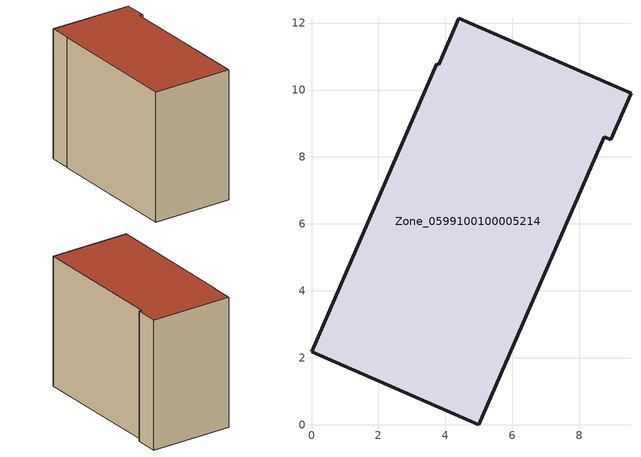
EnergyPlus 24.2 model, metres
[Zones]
Zone_0599100100005214
 floor ground (C_G): 3.8,10.76 4.4,12.14 9.54,9.9 8.94,8.51 8.74,8.6 5,0 0,2.19 3.75,10.78 z0
 wall outside (C_F): 8.94,8.51 9.54,9.9 4.4,12.14 3.8,10.76 3.75,10.78 0,2.19 5,0 8.74,8.6 8.94,8.51 z0:8.79
 roof outside (C_R): 3.75,10.78 0,2.19 5,0 8.74,8.6 8.94,8.51 9.54,9.9 4.4,12.14 3.8,10.76 z8.79
[BUILDING]
Pand.0599100100005214: North Axis=0; Terrain=City; Loads Convergence Tolerance Value=0.04; Temperature Convergence Tolerance Value=0.4; Solar Distribution=FullExterior; Maximum Number of Warmup Days=25; Minimum Number of Warmup Days=1
[Site:Location]
Rotterdam.The.Hague.AP_ZH_NLD Design_Conditions: Latitude=51.96; Longitude=4.45; Time Zone=1; Elevation=-4.5
[SITE:GROUNDTEMPERATURE:BUILDINGSURFACE]
18, 18, 18, 18, 18, 18, 18, 18, 18, 18, 18, 18
[MATERIAL] Thermal Absorptance=0.9; Solar Absorptance=0.7; Visible Absorptance=0.7
Name | Roughness | Thickness | Conductivity | Density | Specific Heat
G.TI.2006-2014 | MediumSmooth | 0.15 | 0.06 | 540 | 1210
F.TI.2006-2014 | Rough | 0.3 | 0.12 | 1920 | 840
R.TI.2006-2014 | MediumRough | 0.2 | 0.08 | 1500 | 1000
[CONSTRUCTION]
C_G: G.TI.2006-2014
C_F: F.TI.2006-2014
C_R: R.TI.2006-2014
[ZONE]
Zone_0599100100005214: Type=1; Multiplier=1; Ceiling Height=Autocalculate; Volume=Autocalculate; Floor Area=autocalculate; Part of Total Floor Area=Yes
[ZONEINFILTRATION:DESIGNFLOWRATE]
Infil_Zone_0599100100005214: Zone or ZoneList or Space or SpaceList=Zone_0599100100005214; Schedule=AlwaysOn; Design Flow Rate Calculation Method=Flow/Area; Flow Rate per Floor Area=0.0015; Constant Term Coefficient=1; Temperature Term Coefficient=0; Velocity Term Coefficient=0; Velocity Squared Term Coefficient=0
[HVACTEMPLATE:ZONE:IDEALLOADSAIRSYSTEM]
Zone_0599100100005214: Maximum Heating Supply Air Temperature=50; Minimum Cooling Supply Air Temperature=13; Maximum Heating Supply Air Humidity Ratio=0.0156; Minimum Cooling Supply Air Humidity Ratio=0.0077; Heating Limit=NoLimit; Cooling Limit=NoLimit; Dehumidification Control Type=ConstantSensibleHeatRatio; Cooling Sensible Heat Ratio=0.7; Dehumidification Setpoint=60; Humidification Control Type=None; Humidification Setpoint=30; Outdoor Air Method=None; Outdoor Air Flow Rate per Person=0.00944; Outdoor Air Flow Rate per Zone Floor Area=0; Outdoor Air Flow Rate per Zone=0; Demand Controlled Ventilation Type=None; Outdoor Air Economizer Type=NoEconomizer; Heat Recovery Type=None; Sensible Heat Recovery Effectiveness=0.7; Latent Heat Recovery Effectiveness=0.65
[ZONECONTROL:THERMOSTAT]
ThermostatControl_Zone_0599100100005214: Zone or ZoneList=Zone_0599100100005214; Control Type Schedule=DualSetpointControlType; Control 1=Thermostat_Zone_0599100100005214; Temperature Difference Between Cutout And Setpoint=0
[THERMOSTATSETPOINT:DUALSETPOINT]
Thermostat_Zone_0599100100005214: Heating Setpoint Temperature Schedule=HeatingSetpoint_Zone_0599100100005214; Cooling Setpoint Temperature Schedule=CoolingSetpoint_Zone_0599100100005214
[SCHEDULE:COMPACT]
HeatingSetpoint_Zone_0599100100005214: Through: 12/31, For: AllDays, Until: 24:00, 21
CoolingSetpoint_Zone_0599100100005214: Through: 12/31, For: AllDays, Until: 24:00, 24
DualSetpointControlType: Through: 12/31, For: AllDays, Until: 24:00, 4
AlwaysOn: Through: 12/31, For: AllDays, Until: 24:00, 1
